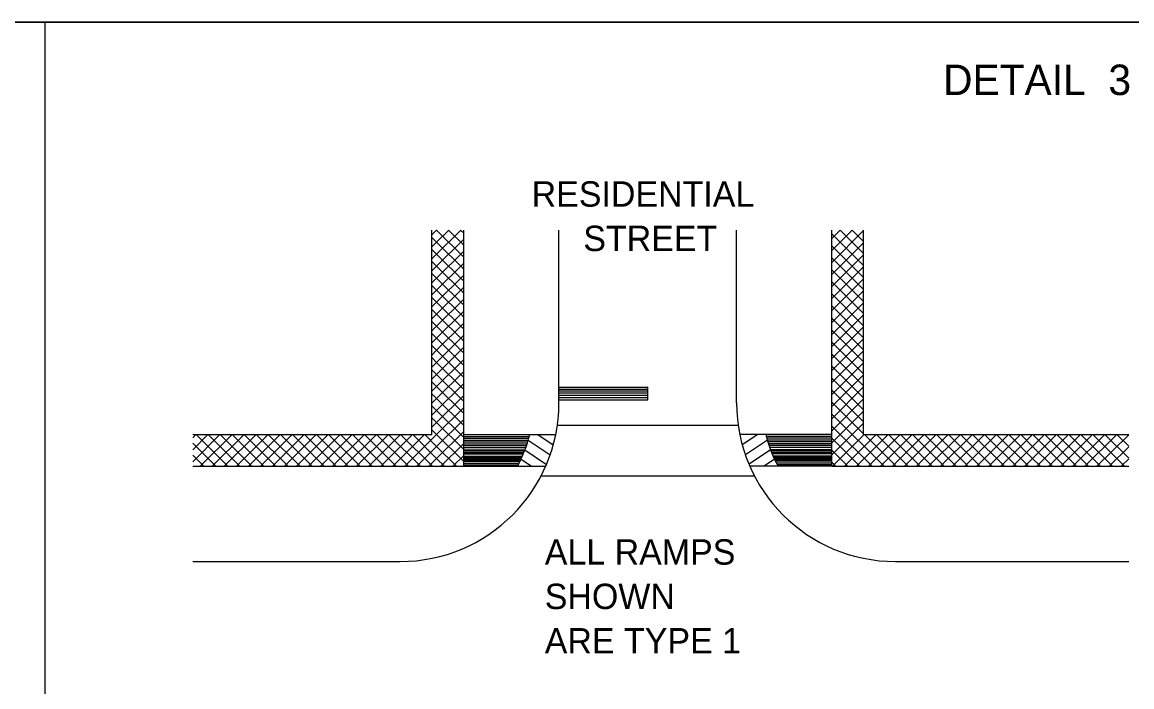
# Model space of a CAD drawing. Extents: x 1007 to 1035.5, y 1000.5 to 1021.5.
# Drawn here: x 1016.32 to 1025.06, y 1016.26 to 1021.5 of the extents above; entities that cross this region are included whole.
import ezdxf

# ---------------------------------------------------------------- set-up
doc = ezdxf.new("R2010")
doc.units = 0
for name, color, linetype in [('Level 1', 7, 'Continuous'), ('Level 10', 7, 'Continuous'), ('Level 11', 7, 'Continuous')]:
    doc.layers.add(name, color=color, linetype=linetype)

msp = doc.modelspace()

# ---------------------------------------------------------------- linework, layer by layer
at = {"layer": 'Level 1'}
for p, q in [((1016.5, 1021.5), (1016.5, 1011)), ((1019.55, 1018.25), (1019.55, 1019.8622)), ((1019.55, 1019.8247), (1019.587, 1019.8617)), ((1019.587, 1019.8617), (1019.5864, 1019.8622)), ((1019.587, 1019.6723), (1019.7769, 1019.8622)), ((1019.587, 1019.767), (1019.6822, 1019.8622)), ((1019.587, 1019.8618), (1019.5874, 1019.8622)), ((1019.8, 1019.6486), (1019.587, 1019.8617)), ((1019.8, 1019.7434), (1019.6813, 1019.8622)), ((1019.8, 1019.8382), (1019.776, 1019.8622)), ((1019.8, 1018), (1019.8, 1019.8622)), ((1020.55, 1018.5), (1020.55, 1019.8622)), ((1021.95, 1018.5), (1021.95, 1019.8622)), ((1022.7, 1018), (1022.7, 1019.8622)), ((1022.7, 1019.7019), (1022.8603, 1019.8622)), ((1022.7, 1019.7966), (1022.7656, 1019.8622)), ((1022.7, 1019.6071), (1022.95, 1019.8571)), ((1022.95, 1019.5821), (1022.7, 1019.8321)), ((1022.95, 1019.6768), (1022.7647, 1019.8622)), ((1022.95, 1019.7716), (1022.8594, 1019.8622)), ((1022.95, 1018.25), (1022.95, 1019.8622)), ((1019.587, 1019.7669), (1019.55, 1019.8039)), ((1019.55, 1019.7299), (1019.587, 1019.767)), ((1019.587, 1019.5775), (1019.8, 1019.7905)), ((1019.8, 1019.5539), (1019.587, 1019.767)), ((1022.7, 1019.5123), (1022.95, 1019.7623)), ((1022.95, 1019.4873), (1022.7, 1019.7373)), ((1019.587, 1019.6722), (1019.55, 1019.7091)), ((1019.55, 1019.6351), (1019.587, 1019.6722)), ((1019.587, 1019.4828), (1019.8, 1019.6958)), ((1019.8, 1019.4592), (1019.587, 1019.6723)), ((1022.7, 1019.4177), (1022.95, 1019.6677)), ((1022.95, 1019.3926), (1022.7, 1019.6426)), ((1019.587, 1019.5774), (1019.55, 1019.6143)), ((1019.55, 1019.5404), (1019.587, 1019.5774)), ((1019.587, 1019.388), (1019.8, 1019.601)), ((1019.8, 1019.3643), (1019.587, 1019.5774)), ((1022.7, 1019.3228), (1022.95, 1019.5728)), ((1022.95, 1019.2978), (1022.7, 1019.5478)), ((1019.587, 1019.4827), (1019.55, 1019.5196)), ((1019.55, 1019.4456), (1019.587, 1019.4827)), ((1019.587, 1019.2933), (1019.8, 1019.5063)), ((1019.8, 1019.2697), (1019.587, 1019.4828)), ((1022.7, 1019.2281), (1022.95, 1019.4781)), ((1019.587, 1019.3879), (1019.55, 1019.4248)), ((1019.55, 1019.3508), (1019.587, 1019.3879)), ((1019.587, 1019.1985), (1019.8, 1019.4115)), ((1019.8, 1019.1748), (1019.587, 1019.3879)), ((1022.95, 1019.2031), (1022.7, 1019.4531)), ((1022.7, 1019.1333), (1022.95, 1019.3833)), ((1019.587, 1019.2932), (1019.55, 1019.3301)), ((1019.55, 1019.2562), (1019.587, 1019.2932)), ((1019.587, 1019.1038), (1019.8, 1019.3168)), ((1019.8, 1019.0801), (1019.587, 1019.2932)), ((1022.95, 1019.1083), (1022.7, 1019.3583)), ((1022.7, 1019.0386), (1022.95, 1019.2886)), ((1019.587, 1019.1984), (1019.55, 1019.2353)), ((1019.55, 1019.1613), (1019.587, 1019.1984)), ((1019.587, 1019.009), (1019.8, 1019.222)), ((1019.8, 1018.9854), (1019.587, 1019.1985)), ((1022.95, 1019.0136), (1022.7, 1019.2636)), ((1019.587, 1019.1037), (1019.55, 1019.1407)), ((1019.587, 1018.9143), (1019.8, 1019.1273)), ((1022.7, 1018.9438), (1022.95, 1019.1938)), ((1022.95, 1018.9188), (1022.7, 1019.1688)), ((1019.55, 1019.0666), (1019.587, 1019.1037)), ((1019.587, 1019.0089), (1019.55, 1019.0459)), ((1019.8, 1018.8906), (1019.587, 1019.1037)), ((1019.587, 1018.8194), (1019.8, 1019.0324)), ((1022.7, 1018.8491), (1022.95, 1019.0991)), ((1022.95, 1018.8241), (1022.7, 1019.0741)), ((1019.55, 1018.9719), (1019.587, 1019.0089)), ((1019.587, 1018.9142), (1019.55, 1018.9511)), ((1019.8, 1018.7958), (1019.587, 1019.0089)), ((1019.587, 1018.7247), (1019.8, 1018.9377)), ((1022.7, 1018.7543), (1022.95, 1019.0043)), ((1022.95, 1018.7293), (1022.7, 1018.9793)), ((1019.55, 1018.8771), (1019.587, 1018.9142)), ((1019.587, 1018.8193), (1019.55, 1018.8563)), ((1019.8, 1018.7012), (1019.587, 1018.9143)), ((1022.7, 1018.6596), (1022.95, 1018.9096)), ((1022.95, 1018.6346), (1022.7, 1018.8846)), ((1019.55, 1018.7823), (1019.587, 1018.8194)), ((1019.587, 1018.7246), (1019.55, 1018.7616)), ((1019.587, 1018.6299), (1019.8, 1018.8429)), ((1019.8, 1018.6063), (1019.587, 1018.8194)), ((1022.7, 1018.5648), (1022.95, 1018.8148)), ((1022.95, 1018.5398), (1022.7, 1018.7898)), ((1019.55, 1018.6876), (1019.587, 1018.7246)), ((1019.587, 1018.5352), (1019.8, 1018.7482)), ((1019.8, 1018.5117), (1019.587, 1018.7247)), ((1022.7, 1018.4701), (1022.95, 1018.7201)), ((1022.95, 1018.4451), (1022.7, 1018.6951)), ((1019.587, 1018.6299), (1019.55, 1018.6668)), ((1019.55, 1018.5929), (1019.587, 1018.6299)), ((1019.587, 1018.4404), (1019.8, 1018.6534)), ((1019.8, 1018.4168), (1019.587, 1018.6299)), ((1020.55, 1018.625), (1021.25, 1018.625)), ((1020.55, 1018.6092), (1021.25, 1018.6092)), ((1020.55, 1018.5954), (1021.25, 1018.5954)), ((1021.25, 1018.525), (1021.25, 1018.625)), ((1022.7, 1018.3753), (1022.95, 1018.6253)), ((1022.95, 1018.3503), (1022.7, 1018.6003)), ((1019.587, 1018.5351), (1019.55, 1018.5721)), ((1019.55, 1018.4982), (1019.587, 1018.5352)), ((1019.587, 1018.3457), (1019.8, 1018.5587)), ((1019.8, 1018.3222), (1019.587, 1018.5352)), ((1020.55, 1018.5789), (1021.25, 1018.5789)), ((1020.55, 1018.5597), (1021.25, 1018.5597)), ((1020.55, 1018.5432), (1021.25, 1018.5432)), ((1020.55, 1018.525), (1021.25, 1018.525)), ((1022.7, 1018.2806), (1022.95, 1018.5306)), ((1022.95, 1018.2556), (1022.7, 1018.5056)), ((1019.587, 1018.4403), (1019.55, 1018.4773)), ((1019.55, 1018.4033), (1019.587, 1018.4403)), ((1019.587, 1018.2509), (1019.8, 1018.4639)), ((1019.8, 1018.2274), (1019.587, 1018.4404)), ((1022.7, 1018.1858), (1022.95, 1018.4358)), ((1023.1108, 1018), (1022.7, 1018.4108)), ((1019.587, 1018.3457), (1019.55, 1018.3826)), ((1019.55, 1018.3087), (1019.587, 1018.3457)), ((1019.587, 1018.1562), (1019.8, 1018.3692)), ((1019.8, 1018.1326), (1019.587, 1018.3457)), ((1020.5377, 1018.325), (1021.9623, 1018.325)), ((1022.7, 1018.091), (1022.95, 1018.341)), ((1017.6659, 1018.25), (1019.55, 1018.25)), ((1017.6659, 1018.0353), (1017.8806, 1018.25)), ((1017.6659, 1018.1301), (1017.7858, 1018.25)), ((1017.6659, 1018.2248), (1017.6911, 1018.25)), ((1017.9428, 1018), (1017.6928, 1018.25)), ((1017.7253, 1018), (1017.9753, 1018.25)), ((1018.0375, 1018), (1017.7875, 1018.25)), ((1017.82, 1018), (1018.07, 1018.25)), ((1018.1323, 1018), (1017.8823, 1018.25)), ((1017.9148, 1018), (1018.1648, 1018.25)), ((1018.227, 1018), (1017.977, 1018.25)), ((1018.0096, 1018), (1018.2596, 1018.25)), ((1018.3218, 1018), (1018.0718, 1018.25)), ((1018.1043, 1018), (1018.3543, 1018.25)), ((1018.4166, 1018), (1018.1666, 1018.25)), ((1018.1991, 1018), (1018.4491, 1018.25)), ((1018.5113, 1018), (1018.2613, 1018.25)), ((1018.2938, 1018), (1018.5438, 1018.25)), ((1018.6061, 1018), (1018.3561, 1018.25)), ((1018.3886, 1018), (1018.6386, 1018.25)), ((1018.7008, 1018), (1018.4508, 1018.25)), ((1018.4833, 1018), (1018.7333, 1018.25)), ((1018.7956, 1018), (1018.5456, 1018.25)), ((1018.5781, 1018), (1018.8281, 1018.25)), ((1018.8903, 1018), (1018.6403, 1018.25)), ((1018.6728, 1018), (1018.9228, 1018.25)), ((1018.9851, 1018), (1018.7351, 1018.25)), ((1018.7676, 1018), (1019.0176, 1018.25)), ((1019.0798, 1018), (1018.8298, 1018.25)), ((1018.8624, 1018), (1019.1124, 1018.25)), ((1019.1746, 1018), (1018.9246, 1018.25)), ((1018.9571, 1018), (1019.2071, 1018.25)), ((1019.2693, 1018), (1019.0193, 1018.25)), ((1019.0518, 1018), (1019.3018, 1018.25)), ((1019.3641, 1018), (1019.1141, 1018.25)), ((1019.1467, 1018), (1019.3967, 1018.25)), ((1019.4588, 1018), (1019.2088, 1018.25)), ((1019.2413, 1018), (1019.4913, 1018.25)), ((1019.5536, 1018), (1019.3036, 1018.25)), ((1019.3361, 1018), (1019.587, 1018.2509)), ((1019.587, 1018.0613), (1019.3983, 1018.25)), ((1019.587, 1018.1561), (1019.4931, 1018.25)), ((1019.587, 1018.2508), (1019.55, 1018.2878)), ((1019.587, 1018.0614), (1019.8, 1018.2744)), ((1019.8, 1018.0379), (1019.587, 1018.2509)), ((1019.8, 1018.25), (1020.3198, 1018.25)), ((1019.8, 1018.2363), (1020.3164, 1018.2363)), ((1020.3198, 1018.25), (1020.5248, 1018.25)), ((1022.1802, 1018.25), (1021.9753, 1018.25)), ((1022.7, 1018.25), (1022.1802, 1018.25)), ((1022.7, 1018.2363), (1022.1836, 1018.2363)), ((1023.0161, 1018), (1022.7, 1018.3161)), ((1022.7037, 1018), (1022.9537, 1018.25)), ((1022.7983, 1018), (1023.0483, 1018.25)), ((1022.8932, 1018), (1023.1432, 1018.25)), ((1022.95, 1018.25), (1025.0376, 1018.25)), ((1023.2056, 1018), (1022.9556, 1018.25)), ((1022.9879, 1018), (1023.2379, 1018.25)), ((1023.3003, 1018), (1023.0503, 1018.25)), ((1023.0827, 1018), (1023.3327, 1018.25)), ((1023.3951, 1018), (1023.1451, 1018.25)), ((1023.1774, 1018), (1023.4274, 1018.25)), ((1023.4898, 1018), (1023.2398, 1018.25)), ((1023.2722, 1018), (1023.5222, 1018.25)), ((1023.5846, 1018), (1023.3346, 1018.25)), ((1023.3669, 1018), (1023.6169, 1018.25)), ((1023.6793, 1018), (1023.4293, 1018.25)), ((1023.4617, 1018), (1023.7117, 1018.25)), ((1023.7741, 1018), (1023.5241, 1018.25)), ((1023.5564, 1018), (1023.8064, 1018.25)), ((1023.8688, 1018), (1023.6188, 1018.25)), ((1023.6512, 1018), (1023.9012, 1018.25)), ((1023.9636, 1018), (1023.7136, 1018.25)), ((1023.7459, 1018), (1023.9959, 1018.25)), ((1024.0583, 1018), (1023.8083, 1018.25)), ((1023.8408, 1018), (1024.0908, 1018.25)), ((1024.1531, 1018), (1023.9031, 1018.25)), ((1023.9354, 1018), (1024.1854, 1018.25)), ((1024.2478, 1018), (1023.9978, 1018.25)), ((1024.0302, 1018), (1024.2802, 1018.25)), ((1024.2812, 1018.0615), (1024.0926, 1018.25)), ((1024.2812, 1018.1562), (1024.1873, 1018.25)), ((1024.2812, 1018.0615), (1024.4696, 1018.25)), ((1024.2812, 1018.1563), (1024.3748, 1018.25)), ((1024.5322, 1018), (1024.2822, 1018.25)), ((1024.3143, 1018), (1024.5643, 1018.25)), ((1024.6268, 1018), (1024.3768, 1018.25)), ((1024.4091, 1018), (1024.6591, 1018.25)), ((1024.7217, 1018), (1024.4717, 1018.25)), ((1024.5038, 1018), (1024.7538, 1018.25)), ((1024.8163, 1018), (1024.5663, 1018.25)), ((1024.5986, 1018), (1024.8486, 1018.25)), ((1024.9112, 1018), (1024.6612, 1018.25)), ((1024.6933, 1018), (1024.9433, 1018.25)), ((1025.0058, 1018), (1024.7558, 1018.25)), ((1024.7881, 1018), (1025.0376, 1018.2494)), ((1025.0376, 1018.063), (1024.8506, 1018.25)), ((1025.0376, 1018.1578), (1024.9454, 1018.25)), ((1017.8481, 1018), (1017.6659, 1018.1822)), ((1019.4309, 1018), (1019.587, 1018.1561)), ((1019.7432, 1018), (1019.587, 1018.1562)), ((1019.6203, 1018), (1019.8, 1018.1797)), ((1019.8, 1018.2212), (1020.3123, 1018.2212)), ((1019.8, 1018.206), (1020.308, 1018.206)), ((1019.8, 1018.1934), (1020.3043, 1018.1934)), ((1019.8, 1018.1783), (1020.2995, 1018.1783)), ((1019.8, 1018.1632), (1020.2945, 1018.1632)), ((1019.8, 1018.148), (1020.2893, 1018.148)), ((1022.7, 1018.2212), (1022.1877, 1018.2212)), ((1022.7, 1018.206), (1022.192, 1018.206)), ((1022.7, 1018.1934), (1022.1958, 1018.1934)), ((1022.7, 1018.1783), (1022.2005, 1018.1783)), ((1022.7, 1018.1632), (1022.2055, 1018.1632)), ((1022.7, 1018.148), (1022.2108, 1018.148)), ((1022.9213, 1018), (1022.7, 1018.2213)), ((1024.125, 1018), (1024.2812, 1018.1562)), ((1024.4374, 1018), (1024.2812, 1018.1563)), ((1024.8828, 1018), (1025.0376, 1018.1547)), ((1017.7533, 1018), (1017.6659, 1018.0873)), ((1019.5256, 1018), (1019.587, 1018.0614)), ((1019.6483, 1018), (1019.587, 1018.0614)), ((1019.715, 1018), (1019.8, 1018.0849)), ((1019.8, 1018.1303), (1020.2828, 1018.1303)), ((1019.8, 1018.1228), (1020.2799, 1018.1228)), ((1019.8, 1018.1102), (1020.275, 1018.1102)), ((1019.8, 1018.0976), (1020.2699, 1018.0976)), ((1019.8, 1018.0799), (1020.2623, 1018.0799)), ((1019.8, 1018.0698), (1020.2579, 1018.0698)), ((1019.8, 1018.0598), (1020.2533, 1018.0598)), ((1022.7, 1018.1303), (1022.2172, 1018.1303)), ((1022.7, 1018.1228), (1022.2201, 1018.1228)), ((1022.7, 1018.1102), (1022.225, 1018.1102)), ((1022.7, 1018.0976), (1022.2302, 1018.0976)), ((1022.7, 1018.0799), (1022.2377, 1018.0799)), ((1022.7, 1018.0698), (1022.2422, 1018.0698)), ((1022.7, 1018.0598), (1022.2467, 1018.0598)), ((1022.8266, 1018), (1022.7, 1018.1266)), ((1024.2197, 1018), (1024.2812, 1018.0615)), ((1024.3426, 1018), (1024.2812, 1018.0615)), ((1024.9776, 1018), (1025.0376, 1018.0599)), ((1017.6659, 1018), (1019.8, 1018)), ((1019.8, 1018.0497), (1020.2486, 1018.0497)), ((1019.8, 1018.0396), (1020.2437, 1018.0396)), ((1019.8, 1018.0244), (1020.2362, 1018.0244)), ((1019.8, 1018.0118), (1020.2297, 1018.0118)), ((1019.8, 1018), (1020.2233, 1018)), ((1020.2233, 1018), (1020.4457, 1018)), ((1022.2767, 1018), (1022.0543, 1018)), ((1022.7, 1018.0497), (1022.2515, 1018.0497)), ((1022.7, 1018.0396), (1022.2563, 1018.0396)), ((1022.7, 1018.0244), (1022.2639, 1018.0244)), ((1022.7, 1018.0118), (1022.2704, 1018.0118)), ((1022.7, 1018), (1022.2767, 1018)), ((1022.7318, 1018), (1022.7, 1018.0318)), ((1022.7, 1018), (1025.0376, 1018)), ((1020.4099, 1017.925), (1022.0901, 1017.925)), ((1017.6659, 1017.25), (1019.3, 1017.25)), ((1023.2, 1017.25), (1025.0376, 1017.25))]:
    msp.add_line(p, q, dxfattribs=at)
for centre, radius, start, end in [((1019.3, 1018.5), 1.25, 270, 0), ((1023.2, 1018.5), 1.25, 180, 270), ((1019.3, 1018.5), 1.05, 331.56544, 346.22796), ((1023.2, 1018.5), 1.05, 193.77204, 208.43456)]:
    msp.add_arc(centre, radius, start, end, dxfattribs=at)
at = {"layer": 'Level 10'}
msp.add_line((1007, 1021.5), (1035.5, 1021.5), dxfattribs=at)
at = {"layer": 'Level 11'}
for p, q in [((1020.3845, 1018.25), (1020.5053, 1018.1686)), ((1022.117, 1018.25), (1021.9947, 1018.1688)), ((1020.3083, 1018.2069), (1020.481, 1018.0904)), ((1022.1921, 1018.2057), (1022.0189, 1018.0908)), ((1020.2825, 1018.1297), (1020.4522, 1018.0152)), ((1022.2178, 1018.1287), (1022.0476, 1018.0157)), ((1020.2515, 1018.056), (1020.3346, 1018)), ((1022.2489, 1018.0552), (1022.1657, 1018))]:
    msp.add_line(p, q, dxfattribs=at)
msp.add_lwpolyline([(1007, 1000.5), (1035.5, 1000.5), (1035.5, 1021.5), (1007, 1021.5)], close=True, dxfattribs=at)

# ---------------------------------------------------------------- texts
at = {"layer": 'Level 1'}
for s, height, p in [('DETAIL  3', 0.24, (1023.5759, 1020.9258)), ('RESIDENTIAL', 0.2, (1020.3353, 1020.0462)), ('STREET', 0.2, (1020.7423, 1019.6962)), ('ALL RAMPS', 0.2, (1020.4386, 1017.2252)), ('SHOWN', 0.2, (1020.4386, 1016.8752)), ('ARE TYPE 1', 0.2, (1020.4386, 1016.5252))]:
    msp.add_text(s, height=height, dxfattribs=at).set_placement(p)

doc.saveas('drawing.dxf')
